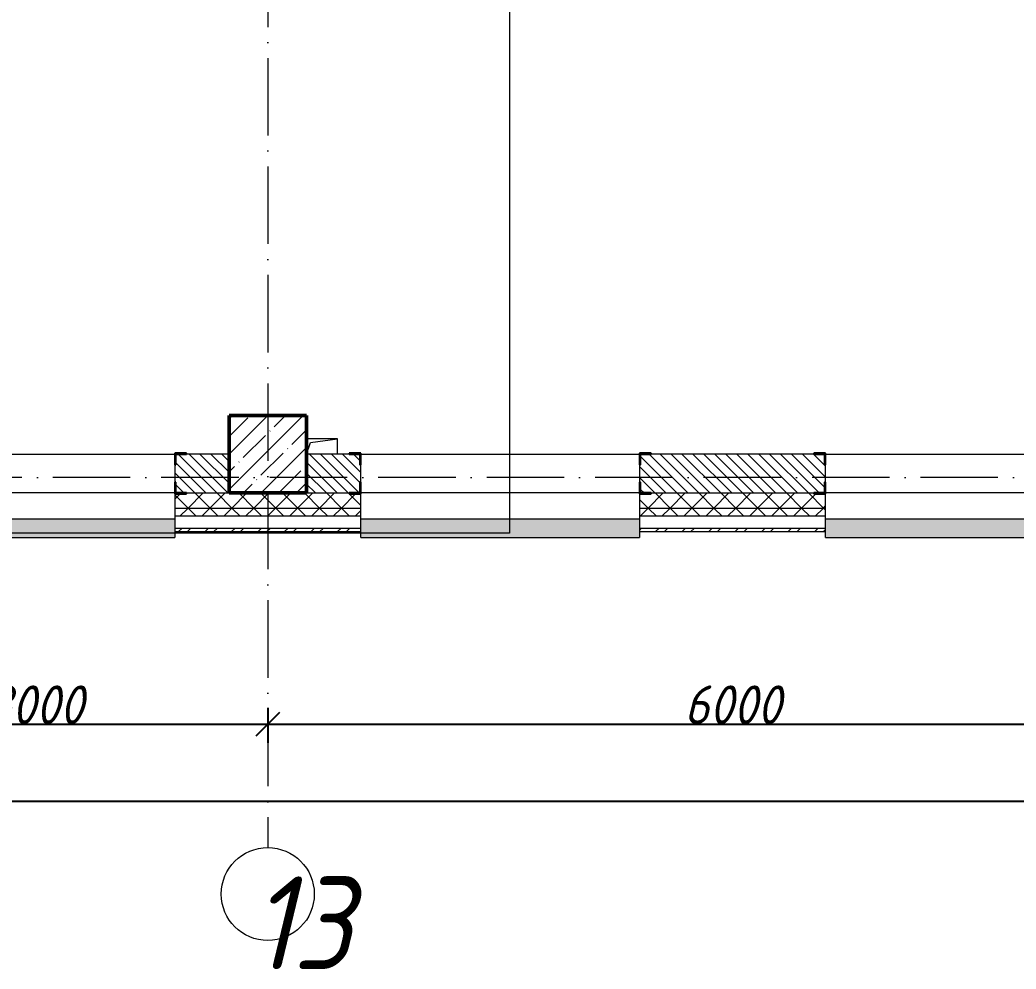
# Model space of a CAD drawing. Header units: millimetres. Extents: x -606178 to 312196, y -19338 to 632709.
# Drawn here: x -406481 to -400051, y 503902 to 510028 of the extents above; entities that cross this region are included whole.
import ezdxf

# ---------------------------------------------------------------- set-up
doc = ezdxf.new("R2010")
doc.units = ezdxf.units.MM
doc.linetypes.add('50_200_ШТРИХ_1Т_ш5_п1_п1_', pattern=[700, 500, -100, 0, -100])
for name, color, linetype, lineweight in [('A-____-____-DIMS', 7, 'Continuous', 9), ('A-GENM-____-MCUT', 7, 'Continuous', 25), ('A-GENM-____-OTLN', 7, 'Continuous', 9), ('A-GENM-____-OTLN-1', 7, 'Continuous', 25), ('A-GLAZ-____-OTLN', 7, 'Continuous', 9), ('A-WALL-____-MCUT', 7, 'Continuous', 13), ('A-WALL-____-MCUT-1', 7, 'Continuous', 9), ('A-WALL-____-OTLN', 7, 'Continuous', 9), ('A-WALL-____-PATT-1', 7, 'Continuous', 9), ('A-WALL-FNSH-MCUT-1', 7, 'Continuous', 9), ('S-COLS-____-MCUT', 7, 'Continuous', 50), ('S-COLS-____-OTLN', 7, 'Continuous', 9), ('S-GRID-____-IDEN', 7, 'Continuous', 9), ('S-GRID-____-OTLN-1', 7, '50_200_ШТРИХ_1Т_ш5_п1_п1_', 9)]:
    doc.layers.add(name, color=color, linetype=linetype, lineweight=lineweight)
doc.layers.add('A-GLAZ-____-OTLN-1', color=7, linetype='Continuous', lineweight=9, true_color=0xc0c0c0)
doc.layers.add('G-____-____-SYMB-1', color=9, linetype='Continuous', lineweight=9, true_color=0x808080)
doc.styles.add('ISOCPEUR_I_9', font='isocpeui.ttf', dxfattribs={"width": 0.9, "height": 250})
doc.dimstyles.new('ISO-2_5_0_9К_БОЛЬШОЙ_ОСИ', dxfattribs={"dimscale": 304.8, "dimtxt": 248.995294, "dimasz": 0.492126, "dimexe": 0.393701, "dimexo": 0, "dimgap": 0, "dimtad": 1, "dimdec": 0, "dimzin": 0, "dimdsep": 46, "dimtxsty": 'ISOCPEUR_I_9', "dimblk1": 'OBLIQUE', "dimblk2": 'OBLIQUE', "dimsah": 1, "dimcen": 0.09, "dimdle": 0.393701, "dimazin": 0, "dimtfac": 1, "dimtdec": 4, "dimtix": 1, "dimtmove": 0, "dimatfit": 3, "dimfxl": 1, "dimtvp": 1, "dimtolj": 1, "dimtzin": 0, "dimarcsym": 2})
pattern_1 = [(135, (-425830.77, 451794.26), (-35.35534, -35.35534), [])]
pattern_2 = [(45, (-425830.77, 451794.26), (-70.71068, 70.71068), []), (135, (-425830.77, 451794.26), (-70.71068, -70.71068), [])]

# ---------------------------------------------------------------- blocks, each defined once
blk = doc.blocks.new('BSC_Колонна _Прямоугольная - 500х500-V54-АР1_План отверстий 1 этажа в осях 1-64_Ю-ЯЯ')
at = {"layer": 'S-COLS-____-OTLN'}
h = blk.add_hatch(dxfattribs=at)
h.set_pattern_fill('FP_61', color=256, style=0, pattern_type=2)
h.set_pattern_definition([(45, (-20950, -55431.04), (-114.04925, 114.04925), []), (45, (-20835.95, -55431.04), (-114.04925, 114.04925), [201.613, -40.323, 3.353, -36.97])])
h.paths.add_polyline_path([(-250, -250), (250, -250), (250, 250), (-250, 250)], flags=0)
at = {"layer": 'S-COLS-____-MCUT'}
for p, q in [((250, 250), (-250, 250)), ((-250, 250), (-250, -250)), ((250, -250), (250, 250)), ((-250, -250), (250, -250))]:
    blk.add_line(p, q, dxfattribs=at)
blk = doc.blocks.new('Фахверк_СКБ_Уголок - 250_2700-27497298-АР1_План отверстий 1 этажа в осях 1-64_Ю-ЯЯ')
at = {"layer": 'A-GENM-____-MCUT'}
for p, q in [((200, 181), (125, 181)), ((125, 181), (125, 106)), ((131, 106), (131, 175)), ((131, 175), (200, 175)), ((200, 175), (200, 181)), ((125, 106), (131, 106)), ((131, -6), (125, -6)), ((125, -6), (125, -81)), ((131, -75), (131, -6)), ((125, -81), (200, -81)), ((200, -75), (131, -75)), ((200, -81), (200, -75))]:
    blk.add_line(p, q, dxfattribs=at)
blk = doc.blocks.new('AR_Отверстие прямоугольное _в плите_ - AR_Отверстие прямоугольное _в плите_-V206-АР1_План отверстий 1 этажа в осях 1-64_Ю-ЯЯ')
at = {"layer": 'A-GENM-____-OTLN'}
for p, q in [((100, 50), (-100, 50)), ((-100, -50), (-75, 25)), ((-75, 25), (100, 50)), ((100, -50), (100, 50))]:
    blk.add_line(p, q, dxfattribs=at)
blk = doc.blocks.new('Отлив_СКБ - Отлив витража_120_НВФ-31885687-АР1_План отверстий 1 этажа в осях 1-64_Ю-ЯЯ')
at = {"layer": 'A-GLAZ-____-OTLN-1'}
for points in [[(0, -2), (1800, -2), (1800, 0), (0, 0)], [(877.1, -120), (1800, -120), (1800, -2), (0, -2), (0, -120)]]:
    blk.add_hatch(color=256, dxfattribs=at).paths.add_polyline_path(points, flags=0)
at = {"layer": 'A-GLAZ-____-OTLN'}
for p, q in [((0, 0), (1800, 0)), ((1800, -2), (0, -2)), ((0, -120), (0, -83)), ((0, -120), (1800, -120)), ((1800, -83), (1800, -120))]:
    blk.add_line(p, q, dxfattribs=at)
blk = doc.blocks.new('Ось сетки - Круг_Ø6_00__ISO-2_5_0_9K_-25732049-АР1_План отверстий 1 этажа в осях 1-64_Ю-ЯЯ')
at = {"layer": 'S-GRID-____-IDEN'}
blk.add_circle((0, 0), 3, dxfattribs=at)
blk = doc.blocks.new('_Oblique')
at = {"color": 0, "linetype": 'ByBlock', "lineweight": -2}
blk.add_line((-0.5, -0.5), (0.5, 0.5), dxfattribs=at)
blk = doc.blocks.new('*D4329')
at = {"layer": 'A-____-____-DIMS', "color": 0, "lineweight": -2, "transparency": 16777216}
for p, q in [((-407880.8, 505588.8), (-407880.8, 505362.7)), ((-404880.8, 505588.8), (-404880.8, 505362.7)), ((-408000.8, 505482.7), (-404760.8, 505482.7))]:
    blk.add_line(p, q, dxfattribs=at)
at = {"layer": 'Defpoints', "color": 0, "transparency": 16777216}
for p in [(-407880.8, 505588.8), (-404880.8, 505588.8), (-404880.8, 505482.7)]:
    blk.add_point(p, dxfattribs=at)
at = {"layer": 'A-____-____-DIMS', "color": 0, "lineweight": -2, "transparency": 16777216, "xscale": 150, "yscale": 150, "zscale": 150, "rotation": 180}
blk.add_blockref('_Oblique', (-407880.8, 505482.7), dxfattribs=at)
at = {"layer": 'A-____-____-DIMS', "color": 0, "lineweight": -2, "transparency": 16777216, "xscale": 150, "yscale": 150, "zscale": 150}
blk.add_blockref('_Oblique', (-404880.8, 505482.7), dxfattribs=at)
at = {"layer": 'A-____-____-DIMS', "color": 0, "transparency": 16777216, "insert": (-406380.8, 505607.7), "char_height": 250, "width": 758.478, "attachment_point": 5, "style": 'ISOCPEUR_I_9'}
blk.add_mtext('\\A1;3000', dxfattribs=at)
blk = doc.blocks.new('*D4330')
at = {"layer": 'A-____-____-DIMS', "color": 0, "lineweight": -2, "transparency": 16777216}
for p, q in [((-404880.8, 505588.8), (-404880.8, 505362.7)), ((-398880.8, 505588.8), (-398880.8, 505362.7)), ((-405000.8, 505482.7), (-398760.8, 505482.7))]:
    blk.add_line(p, q, dxfattribs=at)
at = {"layer": 'Defpoints', "color": 0, "transparency": 16777216}
for p in [(-404880.8, 505588.8), (-398880.8, 505588.8), (-398880.8, 505482.7)]:
    blk.add_point(p, dxfattribs=at)
at = {"layer": 'A-____-____-DIMS', "color": 0, "lineweight": -2, "transparency": 16777216, "xscale": 150, "yscale": 150, "zscale": 150, "rotation": 180}
blk.add_blockref('_Oblique', (-404880.8, 505482.7), dxfattribs=at)
at = {"layer": 'A-____-____-DIMS', "color": 0, "lineweight": -2, "transparency": 16777216, "xscale": 150, "yscale": 150, "zscale": 150}
blk.add_blockref('_Oblique', (-398880.8, 505482.7), dxfattribs=at)
at = {"layer": 'A-____-____-DIMS', "color": 0, "transparency": 16777216, "insert": (-401880.8, 505607.7), "char_height": 250, "width": 758.478, "attachment_point": 5, "style": 'ISOCPEUR_I_9'}
blk.add_mtext('\\A1;6000', dxfattribs=at)
blk = doc.blocks.new('*D4410')
at = {"layer": 'A-____-____-DIMS', "color": 0, "lineweight": -2, "transparency": 16777216}
for p, q in [((-428180.8, 505092), (-428180.8, 504865.9)), ((-354780.8, 505092), (-354780.8, 504865.9)), ((-428300.8, 504985.9), (-354660.8, 504985.9))]:
    blk.add_line(p, q, dxfattribs=at)
at = {"layer": 'Defpoints', "color": 0, "transparency": 16777216}
for p in [(-428180.8, 505092), (-354780.8, 505092), (-354780.8, 504985.9)]:
    blk.add_point(p, dxfattribs=at)
at = {"layer": 'A-____-____-DIMS', "color": 0, "lineweight": -2, "transparency": 16777216, "xscale": 150, "yscale": 150, "zscale": 150, "rotation": 180}
blk.add_blockref('_Oblique', (-428180.8, 504985.9), dxfattribs=at)
at = {"layer": 'A-____-____-DIMS', "color": 0, "lineweight": -2, "transparency": 16777216, "xscale": 150, "yscale": 150, "zscale": 150}
blk.add_blockref('_Oblique', (-354780.8, 504985.9), dxfattribs=at)
at = {"layer": 'A-____-____-DIMS', "color": 0, "transparency": 16777216, "insert": (-391480.8, 505112.5), "char_height": 250, "width": 971.082, "attachment_point": 5, "style": 'ISOCPEUR_I_9'}
blk.add_mtext('\\A1;73400', dxfattribs=at)

msp = doc.modelspace()

# ---------------------------------------------------------------- hatches: boundary and pattern name
at = {"layer": 'A-WALL-____-PATT-1'}
h = msp.add_hatch(dxfattribs=at)
h.set_pattern_fill('FP_6', color=256, style=0, pattern_type=2)
h.set_pattern_definition(pattern_1)
h.paths.add_polyline_path([(-405405.7712, 506975.3011), (-405130.7712, 506975.3011), (-405130.7712, 507225.3011), (-405474.7712, 507225.3011), (-405474.7712, 507156.3011), (-405480.7712, 507156.3011), (-405480.7712, 507044.3011), (-405474.7712, 507044.3011), (-405474.7712, 506975.3011)], flags=0)
h.paths.add_polyline_path([(-407630.7712, 506975.3011), (-407286.7712, 506975.3011), (-407286.7712, 507044.3011), (-407280.7712, 507044.3011), (-407280.7712, 507156.3011), (-407286.7712, 507156.3011), (-407287.4229, 507225.3011), (-407630.7712, 507225.3011)], flags=0)
h = msp.add_hatch(dxfattribs=at)
h.set_pattern_fill('FP_6', color=256, style=0, pattern_type=2)
h.set_pattern_definition(pattern_1)
h.paths.add_polyline_path([(-399130.7712, 506975.3011), (-399130.7712, 507225.3011), (-399474.7712, 507225.3011), (-399474.7712, 507156.3011), (-399480.7712, 507156.3011), (-399480.7712, 507044.3011), (-399474.7712, 507044.3011), (-399474.7712, 506975.3011), (-399333.6699, 506975.3011)], flags=0)
h.paths.add_polyline_path([(-402405.7712, 506975.3011), (-401286.7712, 506975.3011), (-401286.7712, 507044.3011), (-401280.7712, 507044.3011), (-401280.7712, 507156.3011), (-401286.7712, 507156.3011), (-401286.7712, 507225.3011), (-402474.7712, 507225.3011), (-402474.7712, 507156.3011), (-402480.7712, 507156.3011), (-402480.7712, 507044.3011), (-402474.7712, 507044.3011), (-402474.7712, 506975.3011)], flags=0)
h.paths.add_polyline_path([(-404355.7712, 506975.3011), (-404286.7712, 506975.3011), (-404286.7712, 507044.3011), (-404280.7712, 507044.3011), (-404280.7712, 507156.3011), (-404286.7712, 507156.3011), (-404286.7712, 507225.3011), (-404630.7712, 507225.3011), (-404630.7712, 506975.3011)], flags=0)
h = msp.add_hatch(dxfattribs=at)
h.set_pattern_fill('FP_1', color=256, style=0, pattern_type=2)
h.set_pattern_definition(pattern_2)
h.paths.add_polyline_path([(-381405.7712, 506875.3011), (-380615.7712, 506875.3011), (-380615.7712, 506975.3011), (-381405.7712, 506975.3011), (-381405.7712, 506969.3011), (-381480.7712, 506969.3011), (-381480.7712, 506875.3011)], flags=0)
h.paths.add_polyline_path([(-383426.1639, 506875.3011), (-383280.7712, 506875.3011), (-383280.7712, 506969.3011), (-383355.7712, 506969.3011), (-383355.7712, 506975.3011), (-384405.7712, 506975.3011), (-384405.7712, 506969.3011), (-384480.7712, 506969.3011), (-384480.7712, 506875.3011)], flags=0)
h.paths.add_polyline_path([(-386280.7712, 506875.3011), (-386280.7712, 506969.3011), (-386355.7712, 506969.3011), (-386355.7712, 506975.3011), (-387405.7712, 506975.3011), (-387405.7712, 506969.3011), (-387480.7712, 506969.3011), (-387480.7712, 506875.3011), (-386961.1652, 506875.3011)], flags=0)
h.paths.add_polyline_path([(-390130.7712, 506875.3011), (-389280.7712, 506875.3011), (-389280.7712, 506969.3011), (-389355.7712, 506969.3011), (-389355.7712, 506975.3011), (-390405.7712, 506975.3011), (-390405.7712, 506969.3011), (-390480.7712, 506969.3011), (-390480.7712, 506875.3011), (-390405.7712, 506875.3011)], flags=0)
h.paths.add_polyline_path([(-392280.7712, 506875.3011), (-392280.7712, 506969.3011), (-392355.7712, 506969.3011), (-392355.7712, 506975.3011), (-393405.7712, 506975.3011), (-393405.7712, 506969.3011), (-393480.7712, 506969.3011), (-393480.7712, 506875.3011), (-392286.7712, 506875.3011)], flags=0)
h.paths.add_polyline_path([(-395280.7712, 506875.3011), (-395280.7712, 506969.3011), (-395355.7712, 506969.3011), (-395355.7712, 506975.3011), (-396405.7712, 506975.3011), (-396405.7712, 506969.3011), (-396480.7712, 506969.3011), (-396480.7712, 506875.3011), (-395798.6686, 506875.3011)], flags=0)
h.paths.add_polyline_path([(-399333.6699, 506875.3011), (-398280.7712, 506875.3011), (-398280.7712, 506969.3011), (-398355.7712, 506969.3011), (-398355.7712, 506975.3011), (-399405.7712, 506975.3011), (-399405.7712, 506969.3011), (-399480.7712, 506969.3011), (-399480.7712, 506875.3011)], flags=0)
h.paths.add_polyline_path([(-401280.7712, 506875.3011), (-401280.7712, 506969.3011), (-401355.7712, 506969.3011), (-401355.7712, 506975.3011), (-402405.7712, 506975.3011), (-402405.7712, 506969.3011), (-402480.7712, 506969.3011), (-402480.7712, 506875.3011), (-401984.9209, 506875.3011)], flags=0)
h.paths.add_polyline_path([(-405480.7712, 506875.3011), (-404280.7712, 506875.3011), (-404280.7712, 506969.3011), (-404355.7712, 506969.3011), (-404355.7712, 506975.3011), (-405405.7712, 506975.3011), (-405405.7712, 506969.3011), (-405480.7712, 506969.3011)], flags=0)
h.paths.add_polyline_path([(-407630.7712, 506875.3011), (-407280.7712, 506875.3011), (-407280.7712, 506969.3011), (-407355.7712, 506969.3011), (-407355.7712, 506975.3011), (-408405.7712, 506975.3011), (-408405.7712, 506969.3011), (-408480.7712, 506969.3011), (-408480.7712, 506875.3011), (-408130.7712, 506875.3011)], flags=0)
h.paths.add_polyline_path([(-409938.6739, 506875.3011), (-409480.7712, 506875.3011), (-409480.7712, 506969.3011), (-409555.7712, 506969.3011), (-409555.7712, 506975.3011), (-416180.7712, 506975.3011), (-416180.7712, 506875.3011), (-411706.1746, 506875.3011)], flags=0)
h.paths.add_polyline_path([(-417580.7712, 506875.3011), (-417580.7712, 506975.3011), (-418180.7712, 506975.3011), (-418180.7712, 506875.3011)], flags=0)
h.paths.add_polyline_path([(-420280.7712, 506875.3011), (-420280.7712, 506975.3011), (-428280.7712, 506975.3011), (-428280.7712, 506875.3011), (-422311.1786, 506875.3011)], flags=0)
h = msp.add_hatch(dxfattribs=at)
h.set_pattern_fill('FP_1', color=256, style=0, pattern_type=2)
h.set_pattern_definition(pattern_2)
h.paths.add_polyline_path([(-380615.7712, 506825.3011), (-380615.7712, 506875.3011), (-381480.7712, 506875.3011), (-381480.7712, 506825.3011), (-380774.9129, 506825.3011)], flags=0)
h.paths.add_polyline_path([(-383426.1639, 506825.3011), (-383280.7712, 506825.3011), (-383280.7712, 506875.3011), (-384480.7712, 506875.3011), (-384480.7712, 506825.3011)], flags=0)
h.paths.add_polyline_path([(-386280.7712, 506825.3011), (-386280.7712, 506875.3011), (-387480.7712, 506875.3011), (-387480.7712, 506825.3011), (-386961.1652, 506825.3011)], flags=0)
h.paths.add_polyline_path([(-389280.7712, 506825.3011), (-389280.7712, 506875.3011), (-390480.7712, 506875.3011), (-390480.7712, 506825.3011), (-389612.4162, 506825.3011)], flags=0)
h.paths.add_polyline_path([(-392280.7712, 506825.3011), (-392280.7712, 506875.3011), (-393480.7712, 506875.3011), (-393480.7712, 506825.3011), (-393147.4176, 506825.3011)], flags=0)
h.paths.add_polyline_path([(-398449.9196, 506825.3011), (-398280.7712, 506825.3011), (-398280.7712, 506875.3011), (-399480.7712, 506875.3011), (-399480.7712, 506825.3011), (-398891.7947, 506825.3011)], flags=0)
h.paths.add_polyline_path([(-396480.7712, 506825.3011), (-395280.7712, 506825.3011), (-395280.7712, 506875.3011), (-396480.7712, 506875.3011)], flags=0)
h.paths.add_polyline_path([(-402480.7712, 506825.3011), (-401280.7712, 506825.3011), (-401280.7712, 506875.3011), (-402480.7712, 506875.3011)], flags=0)
h.paths.add_polyline_path([(-405480.7712, 506825.3011), (-404280.7712, 506825.3011), (-404280.7712, 506875.3011), (-405480.7712, 506875.3011)], flags=0)
h.paths.add_polyline_path([(-408480.7712, 506825.3011), (-407280.7712, 506825.3011), (-407280.7712, 506875.3011), (-408480.7712, 506875.3011)], flags=0)
h.paths.add_polyline_path([(-409938.6739, 506825.3011), (-409480.7712, 506825.3011), (-409480.7712, 506875.3011), (-416180.7712, 506875.3011), (-416180.7712, 506825.3011), (-411706.1746, 506825.3011)], flags=0)
h.paths.add_polyline_path([(-417580.7712, 506825.3011), (-417580.7712, 506875.3011), (-418180.7712, 506875.3011), (-418180.7712, 506825.3011)], flags=0)
h.paths.add_polyline_path([(-420280.7712, 506825.3011), (-420280.7712, 506875.3011), (-428380.7712, 506875.3011), (-428380.7712, 506825.3011), (-422311.1786, 506825.3011)], flags=0)
h = msp.add_hatch(dxfattribs=at)
h.set_pattern_fill('FP_3', color=256, style=0, pattern_type=2)
h.set_pattern_definition([(45, (-425830.77, 451794.26), (-85.53659, 85.53659), []), (45, (-425773.75, 451794.26), (-85.53659, 85.53659), [])])
h.paths.add_polyline_path([(-380774.9129, 506725.3011), (-380615.7712, 506725.3011), (-380615.7712, 506745.3011), (-381480.7712, 506745.3011), (-381480.7712, 506725.3011)], flags=0)
h.paths.add_polyline_path([(-383426.1639, 506725.3011), (-383280.7712, 506725.3011), (-383280.7712, 506745.3011), (-384480.7712, 506745.3011), (-384480.7712, 506725.3011)], flags=0)
h.paths.add_polyline_path([(-386961.1652, 506725.3011), (-386280.7712, 506725.3011), (-386280.7712, 506745.3011), (-387480.7712, 506745.3011), (-387480.7712, 506725.3011)], flags=0)
h.paths.add_polyline_path([(-389612.4162, 506725.3011), (-389280.7712, 506725.3011), (-389280.7712, 506745.3011), (-390480.7712, 506745.3011), (-390480.7712, 506725.3011), (-390054.2914, 506725.3011)], flags=0)
h.paths.add_polyline_path([(-392280.7712, 506725.3011), (-392280.7712, 506745.3011), (-393480.7712, 506745.3011), (-393480.7712, 506725.3011), (-393147.4176, 506725.3011)], flags=0)
h.paths.add_polyline_path([(-395798.6686, 506725.3011), (-395280.7712, 506725.3011), (-395280.7712, 506745.3011), (-396480.7712, 506745.3011), (-396480.7712, 506725.3011)], flags=0)
h.paths.add_polyline_path([(-398449.9196, 506725.3011), (-398280.7712, 506725.3011), (-398280.7712, 506745.3011), (-399480.7712, 506745.3011), (-399480.7712, 506725.3011), (-398891.7947, 506725.3011)], flags=0)
h.paths.add_polyline_path([(-402480.7712, 506725.3011), (-401280.7712, 506725.3011), (-401280.7712, 506745.3011), (-402480.7712, 506745.3011)], flags=0)
h.paths.add_polyline_path([(-404636.1719, 506725.3011), (-404280.7712, 506725.3011), (-404280.7712, 506745.3011), (-405480.7712, 506745.3011), (-405480.7712, 506725.3011)], flags=0)
h.paths.add_polyline_path([(-407280.7712, 506725.3011), (-407280.7712, 506745.3011), (-408480.7712, 506745.3011), (-408480.7712, 506725.3011), (-407287.4229, 506725.3011)], flags=0)
h.paths.add_polyline_path([(-409938.6739, 506725.3011), (-409480.7712, 506725.3011), (-409480.7712, 506745.3011), (-416180.7712, 506745.3011), (-416180.7712, 506725.3011), (-411706.1746, 506725.3011)], flags=0)
h.paths.add_polyline_path([(-418180.7712, 506725.3011), (-417580.7712, 506725.3011), (-417580.7712, 506745.3011), (-418180.7712, 506745.3011)], flags=0)
h.paths.add_polyline_path([(-420280.7712, 506725.3011), (-420280.7712, 506745.3011), (-428510.7712, 506745.3011), (-428510.7712, 506725.3011), (-422311.1786, 506725.3011)], flags=0)

# ---------------------------------------------------------------- linework, layer by layer
at = {"layer": 'A-WALL-____-MCUT'}
for p, q in [((-405130.7712, 507225.3011), (-405405.7712, 507225.3011)), ((-404355.7712, 507225.3011), (-404630.7712, 507225.3011)), ((-401355.7712, 507225.3011), (-402405.7712, 507225.3011)), ((-405480.7712, 507156.3011), (-405480.7712, 507044.3011)), ((-404280.7712, 507044.3011), (-404280.7712, 507156.3011)), ((-402480.7712, 507156.3011), (-402480.7712, 507044.3011)), ((-401280.7712, 507044.3011), (-401280.7712, 507156.3011)), ((-405480.7712, 506969.3011), (-405480.7712, 506745.3011)), ((-404280.7712, 506745.3011), (-404280.7712, 506969.3011)), ((-402480.7712, 506969.3011), (-402480.7712, 506745.3011)), ((-401280.7712, 506745.3011), (-401280.7712, 506969.3011)), ((-404280.7712, 506745.3011), (-405480.7712, 506745.3011)), ((-401280.7712, 506745.3011), (-402480.7712, 506745.3011))]:
    msp.add_line(p, q, dxfattribs=at)
at = {"layer": 'A-WALL-____-MCUT-1'}
for p, q in [((-405405.7712, 506975.3011), (-405130.7712, 506975.3011)), ((-404630.7712, 506975.3011), (-404355.7712, 506975.3011)), ((-402405.7712, 506975.3011), (-401355.7712, 506975.3011)), ((-404280.7712, 506875.3011), (-405480.7712, 506875.3011)), ((-404280.7712, 506825.3011), (-405480.7712, 506825.3011)), ((-401280.7712, 506875.3011), (-402480.7712, 506875.3011)), ((-401280.7712, 506825.3011), (-402480.7712, 506825.3011))]:
    msp.add_line(p, q, dxfattribs=at)
at = {"layer": 'A-WALL-____-OTLN'}
for p, q in [((-407280.7712, 507225.3011), (-405480.7712, 507225.3011)), ((-404280.7712, 507225.3011), (-402480.7712, 507225.3011)), ((-401280.7712, 507225.3011), (-399480.7712, 507225.3011)), ((-405480.7712, 506975.3011), (-407280.7712, 506975.3011)), ((-402480.7712, 506975.3011), (-404280.7712, 506975.3011)), ((-399480.7712, 506975.3011), (-401280.7712, 506975.3011))]:
    msp.add_line(p, q, dxfattribs=at)
at = {"layer": 'A-WALL-FNSH-MCUT-1'}
for p, q in [((-405480.7712, 506745.3011), (-405480.7712, 506725.3011)), ((-405480.7712, 506725.3011), (-404280.7712, 506725.3011)), ((-404280.7712, 506725.3011), (-404280.7712, 506745.3011)), ((-402480.7712, 506745.3011), (-402480.7712, 506725.3011)), ((-402480.7712, 506725.3011), (-401280.7712, 506725.3011)), ((-401280.7712, 506725.3011), (-401280.7712, 506745.3011))]:
    msp.add_line(p, q, dxfattribs=at)
at = {"layer": 'G-____-____-SYMB-1'}
for p, q in [((-403320.7712, 538990.9112), (-403320.7712, 506715.7844)), ((-403320.7712, 506715.7844), (-410584.5002, 506715.7844))]:
    msp.add_line(p, q, dxfattribs=at)
at = {"layer": 'S-GRID-____-OTLN-1'}
for p, q in [((-404880.7712, 542687.1106), (-404880.7712, 504685.847)), ((-321756.3646, 507075.3011), (-430499.5414, 507075.3011))]:
    msp.add_line(p, q, dxfattribs=at)

# ---------------------------------------------------------------- block references
at = {"layer": 'A-GENM-____-OTLN'}
msp.add_blockref('AR_Отверстие прямоугольное _в плите_ - AR_Отверстие прямоугольное _в плите_-V206-АР1_План отверстий 1 этажа в осях 1-64_Ю-ЯЯ', (-404530.7712, 507275.3011), dxfattribs=at)
at = {"layer": 'A-GENM-____-OTLN-1'}
for p in [(-405605.7712, 507050.3011), (-402605.7712, 507050.3011)]:
    msp.add_blockref('Фахверк_СКБ_Уголок - 250_2700-27497298-АР1_План отверстий 1 этажа в осях 1-64_Ю-ЯЯ', p, dxfattribs=at)
at = {"layer": 'A-GENM-____-OTLN-1', "rotation": 180}
for p in [(-404155.7712, 507150.3011), (-401155.7712, 507150.3011)]:
    msp.add_blockref('Фахверк_СКБ_Уголок - 250_2700-27497298-АР1_План отверстий 1 этажа в осях 1-64_Ю-ЯЯ', p, dxfattribs=at)
at = {"layer": 'A-GLAZ-____-OTLN'}
for p in [(-407280.7712, 506808.3011), (-404280.7712, 506808.3011), (-401280.7712, 506808.3011)]:
    msp.add_blockref('Отлив_СКБ - Отлив витража_120_НВФ-31885687-АР1_План отверстий 1 этажа в осях 1-64_Ю-ЯЯ', p, dxfattribs=at)
at = {"layer": 'S-COLS-____-OTLN'}
msp.add_blockref('BSC_Колонна _Прямоугольная - 500х500-V54-АР1_План отверстий 1 этажа в осях 1-64_Ю-ЯЯ', (-404880.7712, 507225.3011), dxfattribs=at)
at = {"layer": 'S-GRID-____-IDEN', "xscale": 99.99999999999993, "yscale": 99.99999999999993, "zscale": 99.99999999999993, "rotation": 180}
msp.add_blockref('Ось сетки - Круг_Ø6_00__ISO-2_5_0_9K_-25732049-АР1_План отверстий 1 этажа в осях 1-64_Ю-ЯЯ', (-404880.7712, 504385.847), dxfattribs=at)

# ---------------------------------------------------------------- texts
at = {"layer": 'S-GRID-____-IDEN', "insert": (-404991.2929, 504499.7806), "char_height": 600, "width": 346.329, "attachment_point": 1, "style": 'ISOCPEUR_I_9'}
msp.add_mtext('13', dxfattribs=at)

# ---------------------------------------------------------------- dimensions: what is measured, and where the dimension line sits
at = {"layer": 'A-____-____-DIMS'}
for base, p1, p2, override, picture, middle in [((-404880.7712, 505482.7262), (-407880.7712, 505588.7923), (-404880.7712, 505588.7923), {"dimpost": '<>', "dimfxl": 3000}, '*D4329', (-406380.7712, 505607.7262)), ((-398880.7712, 505482.7262), (-404880.7712, 505588.7923), (-398880.7712, 505588.7923), {"dimpost": '<>', "dimfxl": 6000}, '*D4330', (-401880.7712, 505607.7262)), ((-354780.7712, 504985.926), (-428180.7712, 505091.992), (-354780.7712, 505091.992), {"dimpost": '<>', "dimfxl": 73400}, '*D4410', (-391480.7712, 505112.5358))]:
    dim = msp.add_linear_dim(base=base, p1=p1, p2=p2, dimstyle='ISO-2_5_0_9К_БОЛЬШОЙ_ОСИ', override=override, dxfattribs=at)
    dim.commit()
    dim.dimension.update_dxf_attribs({"geometry": picture, "text_midpoint": middle})

doc.saveas('drawing.dxf')
